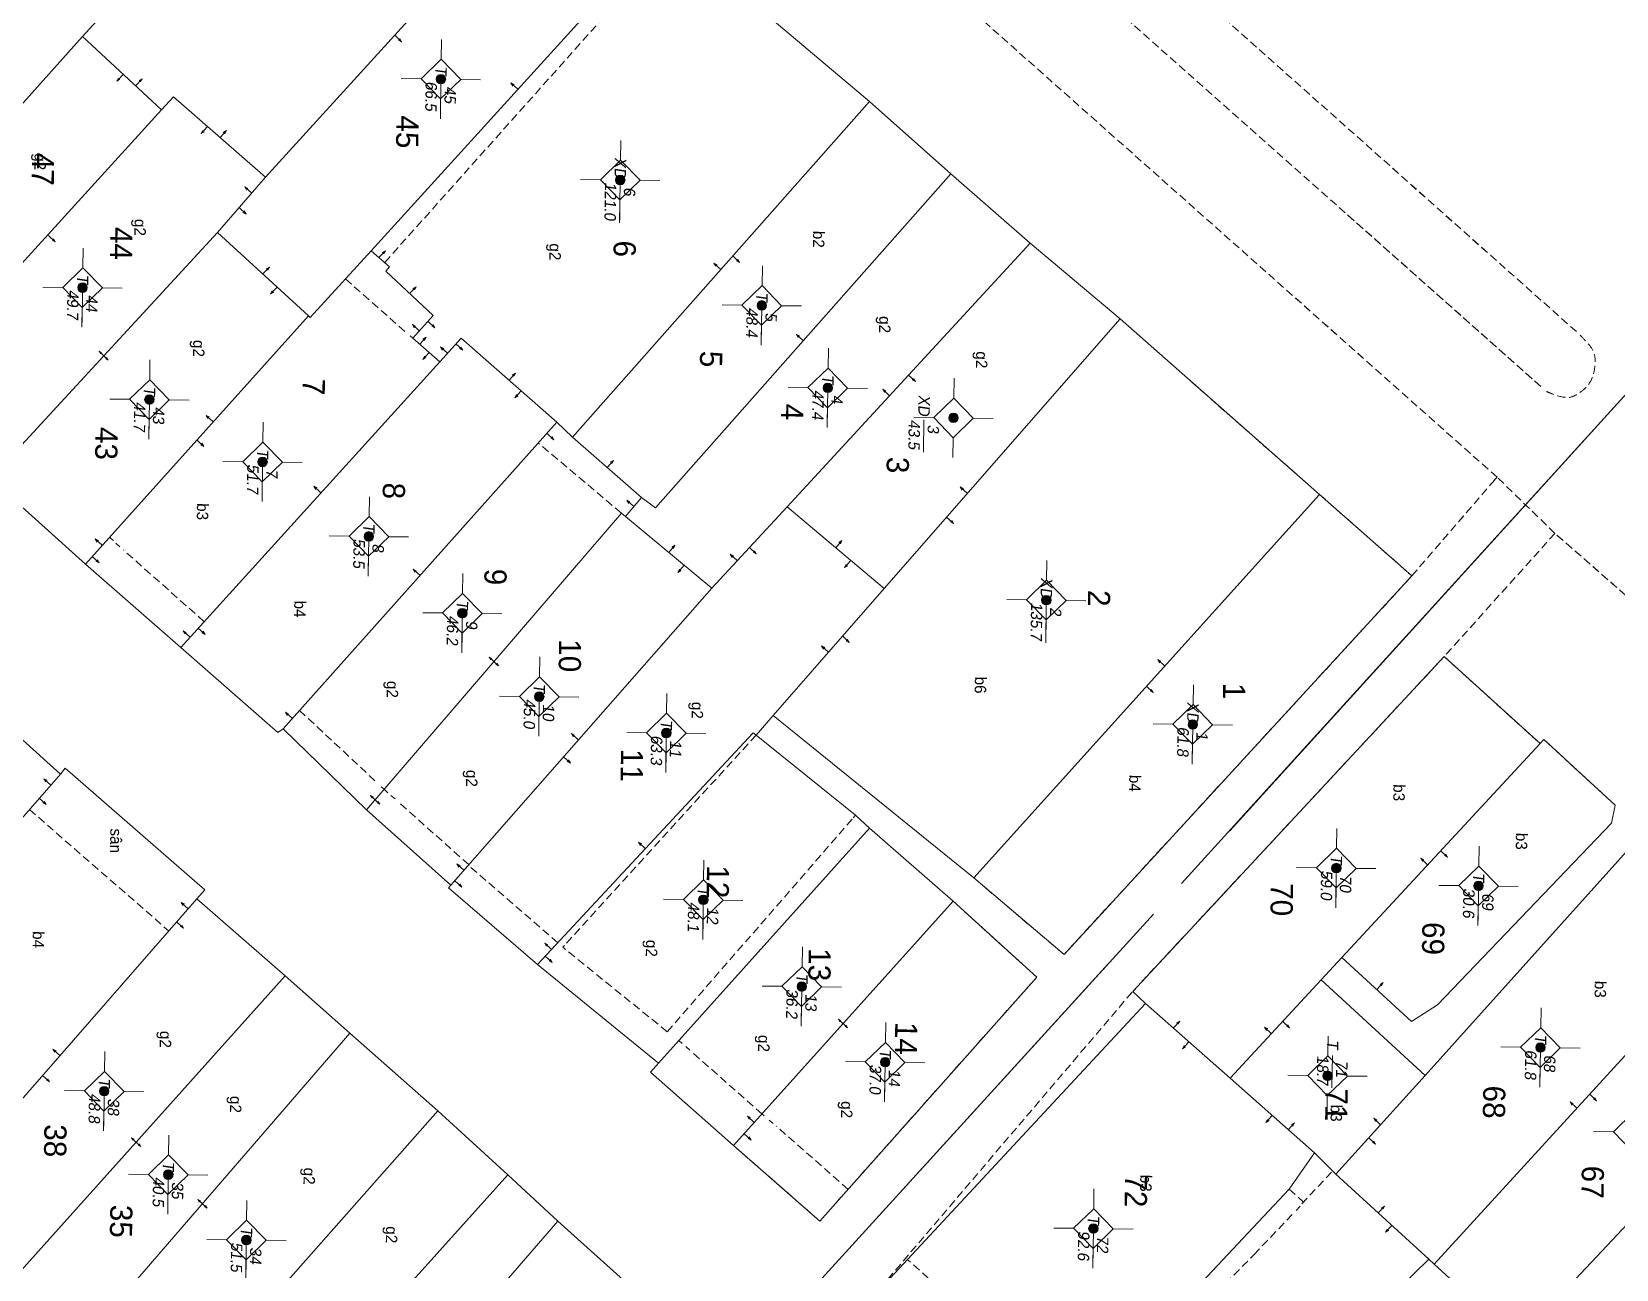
# Model space of a CAD drawing. Extents: x 601689 to 602595, y 1189742 to 1190763.
# Drawn here: x 602117.83 to 602167.77, y 1190574.29 to 1190613.3 of the extents above; entities that cross this region are included whole.
import ezdxf
from ezdxf.enums import TextEntityAlignment as Align

# ---------------------------------------------------------------- set-up
doc = ezdxf.new("R2010")
doc.units = 0
doc.header["$MEASUREMENT"] = 0
doc.linetypes.add('HIDDEN', pattern=[0.375, 0.25, -0.125])
for name, color, linetype in [('10', 250, 'Continuous'), ('11', 7, 'Continuous'), ('13', 7, 'Continuous'), ('14', 7, 'Continuous'), ('15', 7, 'Continuous'), ('16', 7, 'Continuous'), ('22', 7, 'Continuous'), ('53', 7, 'Continuous'), ('57', 7, 'Continuous')]:
    doc.layers.add(name, color=color, linetype=linetype)
doc.styles.add('TXT', font='vnshx.shx')

# ---------------------------------------------------------------- blocks, each defined once
blk = doc.blocks.new('NH3R')
at = {"layer": '16', "color": 7, "linetype": 'Continuous', "lineweight": 0}
for p, q in [((0, 0), (0.297, -0.005)), ((0.297, -0.005), (0.186, 0.031)), ((0.297, -0.005), (0.189, -0.033))]:
    blk.add_line(p, q, dxfattribs=at)
blk = doc.blocks.new('*M2227222722272227')
at = {"layer": '13', "color": 3, "linetype": 'Continuous', "lineweight": 0}
blk.add_line((602258.5, 1189825.807), (602259.52, 1189825.807), dxfattribs=at)
at = {"layer": '13', "color": 3, "linetype": 'Continuous', "lineweight": 0, "style": 'TXT', "oblique": 7.6055}
for s, p in [('68', (602258.65, 1189826.107)), ('61.8', (602258.5, 1189825.507))]:
    blk.add_text(s, height=0.36, dxfattribs=at).set_placement(p, align=Align.MIDDLE_LEFT)
blk.add_text('T', height=0.36, dxfattribs=at).set_placement((602258.303, 1189825.807), align=Align.MIDDLE_RIGHT)
blk = doc.blocks.new('*M2231223122312231')
at = {"layer": '13', "color": 3, "linetype": 'Continuous', "lineweight": 0}
blk.add_line((602253.434, 1189823.783), (602254.454, 1189823.783), dxfattribs=at)
at = {"layer": '13', "color": 3, "linetype": 'Continuous', "lineweight": 0, "style": 'TXT', "oblique": 7.6055}
for s, p in [('69', (602253.584, 1189824.083)), ('30.6', (602253.434, 1189823.483))]:
    blk.add_text(s, height=0.36, dxfattribs=at).set_placement(p, align=Align.MIDDLE_LEFT)
blk.add_text('T', height=0.36, dxfattribs=at).set_placement((602253.237, 1189823.783), align=Align.MIDDLE_RIGHT)
blk = doc.blocks.new('*M2238223822382238')
at = {"layer": '13', "color": 3, "linetype": 'Continuous', "lineweight": 0}
blk.add_line((602252.936, 1189819.292), (602253.956, 1189819.292), dxfattribs=at)
at = {"layer": '13', "color": 3, "linetype": 'Continuous', "lineweight": 0, "style": 'TXT', "oblique": 7.6055}
for s, p in [('70', (602253.086, 1189819.592)), ('59.0', (602252.936, 1189818.992))]:
    blk.add_text(s, height=0.36, dxfattribs=at).set_placement(p, align=Align.MIDDLE_LEFT)
blk.add_text('T', height=0.36, dxfattribs=at).set_placement((602252.739, 1189819.292), align=Align.MIDDLE_RIGHT)
blk = doc.blocks.new('*M2240224022402240')
at = {"layer": '13', "color": 3, "linetype": 'Continuous', "lineweight": 0}
blk.add_line((602259.486, 1189819.113), (602260.506, 1189819.113), dxfattribs=at)
at = {"layer": '13', "color": 3, "linetype": 'Continuous', "lineweight": 0, "style": 'TXT', "oblique": 7.6055}
blk.add_text('T', height=0.36, dxfattribs=at).set_placement((602259.289, 1189819.113), align=Align.MIDDLE_RIGHT)
for s, p in [('71', (602259.636, 1189819.413)), ('18.7', (602259.486, 1189818.813))]:
    blk.add_text(s, height=0.36, dxfattribs=at).set_placement(p, align=Align.MIDDLE_LEFT)
blk = doc.blocks.new('*M2248224822482248')
at = {"layer": '13', "color": 3, "linetype": 'Continuous', "lineweight": 0}
blk.add_line((602264.41, 1189811.802), (602265.43, 1189811.802), dxfattribs=at)
at = {"layer": '13', "color": 3, "linetype": 'Continuous', "lineweight": 0, "style": 'TXT', "oblique": 7.6055}
for s, p in [('72', (602264.56, 1189812.102)), ('92.6', (602264.41, 1189811.502))]:
    blk.add_text(s, height=0.36, dxfattribs=at).set_placement(p, align=Align.MIDDLE_LEFT)
blk.add_text('T', height=0.36, dxfattribs=at).set_placement((602264.213, 1189811.802), align=Align.MIDDLE_RIGHT)
blk = doc.blocks.new('CENTRD')
at = {"layer": '11', "linetype": 'Continuous', "lineweight": 0}
h = blk.add_hatch(color=2, dxfattribs=at)
edge = h.paths.add_edge_path()
edge.add_arc((0, 0), 0.15, 0, 360)
at = {"layer": '11', "color": 2, "linetype": 'Continuous', "lineweight": 0}
for p, q in [((0, 1.25), (0, 0.625)), ((0, 0.625), (-0.625, 0)), ((0.625, 0), (0, 0.625)), ((-0.625, 0), (-1.25, 0)), ((-0.625, 0), (0, -0.625)), ((0, -0.625), (0.625, 0)), ((1.25, 0), (0.625, 0)), ((0, -0.625), (0, -1.25))]:
    blk.add_line(p, q, dxfattribs=at)
blk.add_circle((0, 0), 0.15, dxfattribs=at)
blk = doc.blocks.new('NH3')
at = {"layer": '16', "color": 7, "linetype": 'Continuous', "lineweight": 0}
for p, q in [((-0.199, -0.002), (-0.113, 0.021)), ((0.197, -0.012), (0.107, 0.015)), ((-0.199, -0.002), (0.197, -0.012)), ((-0.199, -0.002), (-0.116, -0.035)), ((0.197, -0.012), (0.104, -0.027))]:
    blk.add_line(p, q, dxfattribs=at)
blk = doc.blocks.new('*M2259225922592259')
at = {"layer": '13', "color": 3, "linetype": 'Continuous', "lineweight": 0}
blk.add_line((602248.477, 1189814.704), (602249.497, 1189814.704), dxfattribs=at)
at = {"layer": '13', "color": 3, "linetype": 'Continuous', "lineweight": 0, "style": 'TXT', "oblique": 7.6055}
blk.add_text('XD', height=0.36, dxfattribs=at).set_placement((602248.358, 1189814.704), align=Align.MIDDLE_RIGHT)
for s, p in [('1', (602248.627, 1189815.004)), ('61.8', (602248.477, 1189814.404))]:
    blk.add_text(s, height=0.36, dxfattribs=at).set_placement(p, align=Align.MIDDLE_LEFT)
blk = doc.blocks.new('*M2260226022602260')
at = {"layer": '13', "color": 3, "linetype": 'Continuous', "lineweight": 0}
blk.add_line((602244.624, 1189810.031), (602245.899, 1189810.031), dxfattribs=at)
at = {"layer": '13', "color": 3, "linetype": 'Continuous', "lineweight": 0, "style": 'TXT', "oblique": 7.6055}
for s, p in [('2', (602244.774, 1189810.331)), ('135.7', (602244.624, 1189809.731))]:
    blk.add_text(s, height=0.36, dxfattribs=at).set_placement(p, align=Align.MIDDLE_LEFT)
blk.add_text('XD', height=0.36, dxfattribs=at).set_placement((602244.505, 1189810.031), align=Align.MIDDLE_RIGHT)
blk = doc.blocks.new('*M2261226122612261')
at = {"layer": '13', "color": 3, "linetype": 'Continuous', "lineweight": 0}
blk.add_line((602238.923, 1189807.022), (602239.943, 1189807.022), dxfattribs=at)
at = {"layer": '13', "color": 3, "linetype": 'Continuous', "lineweight": 0, "style": 'TXT', "oblique": 7.6055}
for s, p in [('3', (602239.073, 1189807.322)), ('43.5', (602238.923, 1189806.722))]:
    blk.add_text(s, height=0.36, dxfattribs=at).set_placement(p, align=Align.MIDDLE_LEFT)
blk.add_text('XD', height=0.36, dxfattribs=at).set_placement((602238.804, 1189807.022), align=Align.MIDDLE_RIGHT)
blk = doc.blocks.new('*M2263226322632263')
at = {"layer": '13', "color": 3, "linetype": 'Continuous', "lineweight": 0}
blk.add_line((602259.261, 1189805.163), (602260.281, 1189805.163), dxfattribs=at)
at = {"layer": '13', "color": 3, "linetype": 'Continuous', "lineweight": 0, "style": 'TXT', "oblique": 7.6055}
blk.add_text('T', height=0.36, dxfattribs=at).set_placement((602259.064, 1189805.163), align=Align.MIDDLE_RIGHT)
for s, p in [('14', (602259.411, 1189805.463)), ('37.0', (602259.261, 1189804.863))]:
    blk.add_text(s, height=0.36, dxfattribs=at).set_placement(p, align=Align.MIDDLE_LEFT)
blk = doc.blocks.new('*M2264226422642264')
at = {"layer": '13', "color": 3, "linetype": 'Continuous', "lineweight": 0}
blk.add_line((602238.035, 1189803.046), (602239.055, 1189803.046), dxfattribs=at)
at = {"layer": '13', "color": 3, "linetype": 'Continuous', "lineweight": 0, "style": 'TXT', "oblique": 7.6055}
for s, p in [('4', (602238.185, 1189803.346)), ('47.4', (602238.035, 1189802.746))]:
    blk.add_text(s, height=0.36, dxfattribs=at).set_placement(p, align=Align.MIDDLE_LEFT)
blk.add_text('T', height=0.36, dxfattribs=at).set_placement((602237.838, 1189803.046), align=Align.MIDDLE_RIGHT)
blk = doc.blocks.new('*M2266226622662266')
at = {"layer": '13', "color": 3, "linetype": 'Continuous', "lineweight": 0}
blk.add_line((602256.917, 1189802.501), (602257.937, 1189802.501), dxfattribs=at)
at = {"layer": '13', "color": 3, "linetype": 'Continuous', "lineweight": 0, "style": 'TXT', "oblique": 7.6055}
for s, p in [('13', (602257.067, 1189802.801)), ('36.2', (602256.917, 1189802.201))]:
    blk.add_text(s, height=0.36, dxfattribs=at).set_placement(p, align=Align.MIDDLE_LEFT)
blk.add_text('T', height=0.36, dxfattribs=at).set_placement((602256.72, 1189802.501), align=Align.MIDDLE_RIGHT)
blk = doc.blocks.new('*M2267226722672267')
at = {"layer": '13', "color": 3, "linetype": 'Continuous', "lineweight": 0}
blk.add_line((602235.466, 1189800.929), (602236.486, 1189800.929), dxfattribs=at)
at = {"layer": '13', "color": 3, "linetype": 'Continuous', "lineweight": 0, "style": 'TXT', "oblique": 7.6055}
for s, p in [('5', (602235.616, 1189801.229)), ('48.4', (602235.466, 1189800.629))]:
    blk.add_text(s, height=0.36, dxfattribs=at).set_placement(p, align=Align.MIDDLE_LEFT)
blk.add_text('T', height=0.36, dxfattribs=at).set_placement((602235.269, 1189800.929), align=Align.MIDDLE_RIGHT)
blk = doc.blocks.new('*M2269226922692269')
at = {"layer": '13', "color": 3, "linetype": 'Continuous', "lineweight": 0}
blk.add_line((602254.227, 1189799.359), (602255.247, 1189799.359), dxfattribs=at)
at = {"layer": '13', "color": 3, "linetype": 'Continuous', "lineweight": 0, "style": 'TXT', "oblique": 7.6055}
for s, p in [('12', (602254.377, 1189799.659)), ('48.1', (602254.227, 1189799.059))]:
    blk.add_text(s, height=0.36, dxfattribs=at).set_placement(p, align=Align.MIDDLE_LEFT)
blk.add_text('T', height=0.36, dxfattribs=at).set_placement((602254.03, 1189799.359), align=Align.MIDDLE_RIGHT)
blk = doc.blocks.new('*M2271227122712271')
at = {"layer": '13', "color": 3, "linetype": 'Continuous', "lineweight": 0}
blk.add_line((602248.987, 1189798.116), (602250.007, 1189798.116), dxfattribs=at)
at = {"layer": '13', "color": 3, "linetype": 'Continuous', "lineweight": 0, "style": 'TXT', "oblique": 7.6055}
blk.add_text('T', height=0.36, dxfattribs=at).set_placement((602248.79, 1189798.116), align=Align.MIDDLE_RIGHT)
for s, p in [('11', (602249.137, 1189798.416)), ('63.3', (602248.987, 1189797.816))]:
    blk.add_text(s, height=0.36, dxfattribs=at).set_placement(p, align=Align.MIDDLE_LEFT)
blk = doc.blocks.new('*M2274227422742274')
at = {"layer": '13', "color": 3, "linetype": 'Continuous', "lineweight": 0}
blk.add_line((602231.579, 1189796.411), (602232.854, 1189796.411), dxfattribs=at)
at = {"layer": '13', "color": 3, "linetype": 'Continuous', "lineweight": 0, "style": 'TXT', "oblique": 7.6055}
for s, p in [('6', (602231.729, 1189796.711)), ('121.0', (602231.579, 1189796.111))]:
    blk.add_text(s, height=0.36, dxfattribs=at).set_placement(p, align=Align.MIDDLE_LEFT)
blk.add_text('XD', height=0.36, dxfattribs=at).set_placement((602231.46, 1189796.411), align=Align.MIDDLE_RIGHT)
blk = doc.blocks.new('*M2276227622762276')
at = {"layer": '13', "color": 3, "linetype": 'Continuous', "lineweight": 0}
blk.add_line((602247.899, 1189794.095), (602248.919, 1189794.095), dxfattribs=at)
at = {"layer": '13', "color": 3, "linetype": 'Continuous', "lineweight": 0, "style": 'TXT', "oblique": 7.6055}
for s, p in [('10', (602248.049, 1189794.395)), ('45.0', (602247.899, 1189793.795))]:
    blk.add_text(s, height=0.36, dxfattribs=at).set_placement(p, align=Align.MIDDLE_LEFT)
blk.add_text('T', height=0.36, dxfattribs=at).set_placement((602247.702, 1189794.095), align=Align.MIDDLE_RIGHT)
blk = doc.blocks.new('*M2280228022802280')
at = {"layer": '13', "color": 3, "linetype": 'Continuous', "lineweight": 0}
blk.add_line((602245.306, 1189791.633), (602246.326, 1189791.633), dxfattribs=at)
at = {"layer": '13', "color": 3, "linetype": 'Continuous', "lineweight": 0, "style": 'TXT', "oblique": 7.6055}
blk.add_text('T', height=0.36, dxfattribs=at).set_placement((602245.109, 1189791.633), align=Align.MIDDLE_RIGHT)
for s, p in [('9', (602245.456, 1189791.933)), ('46.2', (602245.306, 1189791.333))]:
    blk.add_text(s, height=0.36, dxfattribs=at).set_placement(p, align=Align.MIDDLE_LEFT)
blk = doc.blocks.new('*M2281228122812281')
at = {"layer": '13', "color": 3, "linetype": 'Continuous', "lineweight": 0}
blk.add_line((602228.481, 1189790.714), (602229.501, 1189790.714), dxfattribs=at)
at = {"layer": '13', "color": 3, "linetype": 'Continuous', "lineweight": 0, "style": 'TXT', "oblique": 7.6055}
blk.add_text('T', height=0.36, dxfattribs=at).set_placement((602228.284, 1189790.714), align=Align.MIDDLE_RIGHT)
for s, p in [('45', (602228.631, 1189791.014)), ('66.5', (602228.481, 1189790.414))]:
    blk.add_text(s, height=0.36, dxfattribs=at).set_placement(p, align=Align.MIDDLE_LEFT)
blk = doc.blocks.new('*M2284228422842284')
at = {"layer": '13', "color": 3, "linetype": 'Continuous', "lineweight": 0}
blk.add_line((602242.926, 1189788.651), (602243.946, 1189788.651), dxfattribs=at)
at = {"layer": '13', "color": 3, "linetype": 'Continuous', "lineweight": 0, "style": 'TXT', "oblique": 7.6055}
blk.add_text('T', height=0.36, dxfattribs=at).set_placement((602242.729, 1189788.651), align=Align.MIDDLE_RIGHT)
for s, p in [('8', (602243.076, 1189788.951)), ('53.5', (602242.926, 1189788.351))]:
    blk.add_text(s, height=0.36, dxfattribs=at).set_placement(p, align=Align.MIDDLE_LEFT)
blk = doc.blocks.new('*M2289228922892289')
at = {"layer": '13', "color": 3, "linetype": 'Continuous', "lineweight": 0}
blk.add_line((602240.629, 1189785.269), (602241.649, 1189785.269), dxfattribs=at)
at = {"layer": '13', "color": 3, "linetype": 'Continuous', "lineweight": 0, "style": 'TXT', "oblique": 7.6055}
blk.add_text('T', height=0.36, dxfattribs=at).set_placement((602240.432, 1189785.269), align=Align.MIDDLE_RIGHT)
for s, p in [('7', (602240.779, 1189785.569)), ('51.7', (602240.629, 1189784.969))]:
    blk.add_text(s, height=0.36, dxfattribs=at).set_placement(p, align=Align.MIDDLE_LEFT)
blk = doc.blocks.new('*M2290229022902290')
at = {"layer": '13', "color": 3, "linetype": 'Continuous', "lineweight": 0}
blk.add_line((602265.158, 1189785.114), (602266.178, 1189785.114), dxfattribs=at)
at = {"layer": '13', "color": 3, "linetype": 'Continuous', "lineweight": 0, "style": 'TXT', "oblique": 7.6055}
for s, p in [('34', (602265.308, 1189785.414)), ('51.5', (602265.158, 1189784.814))]:
    blk.add_text(s, height=0.36, dxfattribs=at).set_placement(p, align=Align.MIDDLE_LEFT)
blk.add_text('T', height=0.36, dxfattribs=at).set_placement((602264.961, 1189785.114), align=Align.MIDDLE_RIGHT)
blk = doc.blocks.new('*M2292229222922292')
at = {"layer": '13', "color": 3, "linetype": 'Continuous', "lineweight": 0}
blk.add_line((602263.134, 1189782.623), (602264.154, 1189782.623), dxfattribs=at)
at = {"layer": '13', "color": 3, "linetype": 'Continuous', "lineweight": 0, "style": 'TXT', "oblique": 7.6055}
blk.add_text('T', height=0.36, dxfattribs=at).set_placement((602262.937, 1189782.623), align=Align.MIDDLE_RIGHT)
for s, p in [('35', (602263.284, 1189782.923)), ('40.5', (602263.134, 1189782.323))]:
    blk.add_text(s, height=0.36, dxfattribs=at).set_placement(p, align=Align.MIDDLE_LEFT)
blk = doc.blocks.new('*M2293229322932293')
at = {"layer": '13', "color": 3, "linetype": 'Continuous', "lineweight": 0}
blk.add_line((602238.715, 1189781.673), (602239.735, 1189781.673), dxfattribs=at)
at = {"layer": '13', "color": 3, "linetype": 'Continuous', "lineweight": 0, "style": 'TXT', "oblique": 7.6055}
blk.add_text('T', height=0.36, dxfattribs=at).set_placement((602238.518, 1189781.673), align=Align.MIDDLE_RIGHT)
for s, p in [('43', (602238.865, 1189781.973)), ('41.7', (602238.715, 1189781.373))]:
    blk.add_text(s, height=0.36, dxfattribs=at).set_placement(p, align=Align.MIDDLE_LEFT)
blk = doc.blocks.new('*M2294229422942294')
at = {"layer": '13', "color": 3, "linetype": 'Continuous', "lineweight": 0}
blk.add_line((602260.533, 1189780.566), (602261.553, 1189780.566), dxfattribs=at)
at = {"layer": '13', "color": 3, "linetype": 'Continuous', "lineweight": 0, "style": 'TXT', "oblique": 7.6055}
for s, p in [('38', (602260.683, 1189780.866)), ('48.8', (602260.533, 1189780.266))]:
    blk.add_text(s, height=0.36, dxfattribs=at).set_placement(p, align=Align.MIDDLE_LEFT)
blk.add_text('T', height=0.36, dxfattribs=at).set_placement((602260.336, 1189780.566), align=Align.MIDDLE_RIGHT)
blk = doc.blocks.new('*M2297229722972297')
at = {"layer": '13', "color": 3, "linetype": 'Continuous', "lineweight": 0}
blk.add_line((602235.218, 1189779.515), (602236.238, 1189779.515), dxfattribs=at)
at = {"layer": '13', "color": 3, "linetype": 'Continuous', "lineweight": 0, "style": 'TXT', "oblique": 7.6055}
for s, p in [('44', (602235.368, 1189779.815)), ('49.7', (602235.218, 1189779.215))]:
    blk.add_text(s, height=0.36, dxfattribs=at).set_placement(p, align=Align.MIDDLE_LEFT)
blk.add_text('T', height=0.36, dxfattribs=at).set_placement((602235.021, 1189779.515), align=Align.MIDDLE_RIGHT)

msp = doc.modelspace()

# ---------------------------------------------------------------- linework, layer by layer
at = {"layer": '10', "color": 7, "linetype": 'Continuous', "lineweight": 0}
for p, q in [((602129.184, 1190623.816), (602119.428, 1190613.15)), ((602134.497, 1190618.943), (602125.197, 1190608.71)), ((602137.765, 1190616.558), (602128.525, 1190606.394)), ((602137.765, 1190616.558), (602144.23, 1190611.1)), ((602111.16, 1190603.892), (602119.428, 1190613.15)), ((602119.428, 1190613.15), (602121.916, 1190610.836)), ((602144.23, 1190611.1), (602134.875, 1190600.517)), ((602144.23, 1190611.1), (602146.799, 1190608.814)), ((602113.661, 1190601.758), (602121.916, 1190610.836)), ((602123.683, 1190606.971), (602125.197, 1190608.71)), ((602146.799, 1190608.814), (602149.3, 1190606.63)), ((602116.526, 1190599.209), (602123.683, 1190606.971)), ((602126.547, 1190604.342), (602123.683, 1190606.971)), ((602149.3, 1190606.63), (602141.636, 1190598.324)), ((602149.3, 1190606.63), (602152.127, 1190604.25)), ((602119.519, 1190596.517), (602126.547, 1190604.342)), ((602152.127, 1190604.25), (602144.69, 1190595.742)), ((602152.127, 1190604.25), (602158.411, 1190598.714)), ((602122.523, 1190593.886), (602130.688, 1190602.894)), ((602125.748, 1190591.322), (602134.382, 1190600.994)), ((602134.875, 1190600.517), (602134.382, 1190600.994)), ((602134.875, 1190600.517), (602137.049, 1190598.617)), ((602119.519, 1190596.517), (602116.526, 1190599.209)), ((602137.049, 1190598.617), (602136.541, 1190598.014)), ((602158.411, 1190598.714), (602147.515, 1190586.623)), ((602136.541, 1190598.014), (602139.26, 1190595.756)), ((602141.636, 1190598.324), (602139.26, 1190595.756)), ((602144.69, 1190595.742), (602141.636, 1190598.324)), ((602122.523, 1190593.886), (602119.519, 1190596.517)), ((602139.26, 1190595.756), (602131.041, 1190586.399)), ((602144.69, 1190595.742), (602141.195, 1190591.74)), ((602118.729, 1190589.898), (602115.726, 1190592.61)), ((602141.195, 1190591.74), (602140.657, 1190591.127)), ((602147.515, 1190586.623), (602141.195, 1190591.74)), ((602128.383, 1190588.765), (602125.748, 1190591.322)), ((602165.364, 1190590.859), (602159.121, 1190584.114)), ((602118.729, 1190589.898), (602109.28, 1190579.067)), ((602131.041, 1190586.399), (602128.383, 1190588.765)), ((602137.585, 1190580.789), (602144.227, 1190588.188)), ((602144.227, 1190588.188), (602146.865, 1190585.892)), ((602123.035, 1190585.969), (602114.409, 1190576.086)), ((602125.812, 1190583.54), (602123.035, 1190585.969)), ((602139.949, 1190578.186), (602146.865, 1190585.892)), ((602171.827, 1190585.159), (602162.029, 1190574.453)), ((602133.767, 1190583.892), (602137.585, 1190580.789)), ((602159.121, 1190584.114), (602158.472, 1190583.413)), ((602125.812, 1190583.54), (602116.408, 1190573.049)), ((602127.857, 1190581.732), (602125.812, 1190583.54)), ((602158.472, 1190583.413), (602155.599, 1190580.311)), ((602158.472, 1190583.413), (602161.74, 1190580.397)), ((602152.931, 1190582.668), (602155.599, 1190580.311)), ((602127.857, 1190581.732), (602118.559, 1190570.979)), ((602130.624, 1190579.284), (602127.857, 1190581.732)), ((602161.74, 1190580.397), (602158.928, 1190577.286)), ((602155.599, 1190580.311), (602158.257, 1190577.956)), ((602130.624, 1190579.284), (602121.197, 1190568.623)), ((602132.836, 1190577.264), (602130.624, 1190579.284)), ((602158.257, 1190577.956), (602158.928, 1190577.286)), ((602132.836, 1190577.264), (602123.524, 1190566.921)), ((602134.406, 1190575.803), (602132.836, 1190577.264)), ((602161.861, 1190574.606), (602158.928, 1190577.286)), ((602136.679, 1190573.77), (602134.406, 1190575.803)), ((602153.124, 1190566.115), (602161.861, 1190574.606)), ((602162.029, 1190574.453), (602161.861, 1190574.606)), ((602164.666, 1190572.047), (602162.029, 1190574.453))]:
    msp.add_line(p, q, dxfattribs=at)
for points in [[(602121.916, 1190610.836), (602122.291, 1190611.24), (602125.197, 1190608.71)], [(602146.799, 1190608.814), (602137.485, 1190598.291), (602137.049, 1190598.617)], [(602128.525, 1190606.394), (602126.607, 1190604.291), (602126.547, 1190604.342)], [(602130.688, 1190602.894), (602129.837, 1190603.636), (602130.477, 1190604.348), (602128.986, 1190605.748), (602129.108, 1190605.887), (602128.525, 1190606.394)], [(602130.688, 1190602.894), (602131.358, 1190603.636), (602134.382, 1190600.994)], [(602158.411, 1190598.714), (602161.326, 1190596.144), (602150.363, 1190584.214), (602147.515, 1190586.623)], [(602128.383, 1190588.765), (602136.412, 1190598.126), (602136.541, 1190598.014)], [(602125.748, 1190591.322), (602125.587, 1190591.204), (602122.523, 1190593.886)], [(602152.931, 1190582.668), (602152.526, 1190583.044), (602162.341, 1190593.6), (602165.364, 1190590.859)], [(602140.657, 1190591.127), (602140.568, 1190591.199), (602133.767, 1190583.892)], [(602144.227, 1190588.188), (602143.792, 1190588.604), (602140.657, 1190591.127)], [(602159.121, 1190584.114), (602161.314, 1190582.094), (602162.131, 1190582.623), (602167.619, 1190588.348), (602167.738, 1190588.916), (602165.486, 1190590.987), (602165.364, 1190590.859)], [(602123.035, 1190585.969), (602123.278, 1190586.245), (602118.882, 1190590.086), (602118.729, 1190589.898)], [(602161.74, 1190580.397), (602168.656, 1190588.083), (602171.827, 1190585.159)], [(602133.767, 1190583.892), (602130.96, 1190586.31), (602131.041, 1190586.399)], [(602146.865, 1190585.892), (602149.502, 1190583.495), (602142.667, 1190575.809), (602139.949, 1190578.186)], [(602171.827, 1190585.159), (602174.572, 1190582.582), (602164.666, 1190572.047)], [(602149.678, 1190568.592), (602149.576, 1190568.494), (602144.324, 1190573.406), (602152.931, 1190582.668)], [(602139.949, 1190578.186), (602137.33, 1190580.503), (602137.585, 1190580.789)], [(602149.678, 1190568.592), (602150.844, 1190569.766), (602157.461, 1190576.816), (602158.257, 1190577.956)], [(602134.406, 1190575.803), (602125.759, 1190565.81), (602126.815, 1190564.806)]]:
    msp.add_lwpolyline(points, dxfattribs=at)
at = {"layer": '14', "color": 6, "linetype": 'HIDDEN', "lineweight": 0}
for p, q in [((602138.111, 1190616.283), (602128.95, 1190606.019)), ((602127.713, 1190605.506), (602129.66, 1190603.788)), ((602129.759, 1190603.707), (602129.837, 1190603.636)), ((602136.412, 1190598.126), (602133.782, 1190600.342)), ((602120.4, 1190597.255), (602120.271, 1190597.367)), ((602120.607, 1190597.062), (602120.479, 1190597.174)), ((602123.255, 1190594.707), (602120.716, 1190596.961)), ((602126.267, 1190591.904), (602128.725, 1190589.611)), ((602140.657, 1190591.127), (602134.615, 1190584.499)), ((602128.844, 1190589.499), (602128.943, 1190589.407)), ((602129.051, 1190589.307), (602128.943, 1190589.407)), ((602129.279, 1190589.113), (602129.15, 1190589.225)), ((602131.6, 1190587.042), (602129.367, 1190589.032)), ((602117.754, 1190588.781), (602122.151, 1190584.951)), ((602137.858, 1190581.775), (602143.72, 1190588.515)), ((602143.72, 1190588.515), (602143.792, 1190588.604)), ((602134.406, 1190584.583), (602131.589, 1190587.022)), ((602134.615, 1190584.499), (602134.564, 1190584.44)), ((602134.614, 1190584.399), (602134.564, 1190584.44)), ((602137.858, 1190581.775), (602134.614, 1190584.399)), ((602138.324, 1190581.408), (602138.224, 1190581.5)), ((602138.571, 1190581.196), (602138.442, 1190581.308)), ((602141.198, 1190578.879), (602141.07, 1190578.991)), ((602143.56, 1190576.807), (602141.297, 1190578.798)), ((602157.855, 1190576.35), (602158.819, 1190577.377)), ((602157.461, 1190576.816), (602157.905, 1190576.409)), ((602156.353, 1190574.751), (602157.581, 1190576.044)), ((602157.682, 1190576.143), (602157.804, 1190576.281)), ((602150.844, 1190569.766), (602145.421, 1190574.601)), ((602151.221, 1190569.581), (602156.353, 1190574.751))]:
    msp.add_line(p, q, dxfattribs=at)
msp.add_lwpolyline([(602140.912, 1190579.123), (602140.843, 1190579.185), (602138.669, 1190581.104)], dxfattribs=at)
at = {"layer": '22', "color": 7, "linetype": 'HIDDEN', "lineweight": 0}
for p, q in [((602142.772, 1190622.19), (602165.408, 1190602.098)), ((602166.512, 1190603.843), (602145.932, 1190622.146)), ((602166.512, 1190603.843), (602160.693, 1190609.013)), ((602159.302, 1190607.522), (602165.408, 1190602.098)), ((602154.39, 1190602.249), (602158.411, 1190598.714)), ((602161.326, 1190596.144), (602163.847, 1190599.07)), ((602165.835, 1190597.483), (602164.01, 1190599.257)), ((602165.835, 1190597.483), (602164.01, 1190599.257)), ((602158.411, 1190598.714), (602161.326, 1190596.144)), ((602161.326, 1190596.144), (602150.363, 1190584.214)), ((602162.341, 1190593.6), (602165.364, 1190590.859)), ((602165.486, 1190590.987), (602165.364, 1190590.859)), ((602165.486, 1190590.987), (602167.382, 1190589.24)), ((602147.901, 1190586.298), (602150.363, 1190584.214)), ((602147.201, 1190585.587), (602149.502, 1190583.495)), ((602142.667, 1190575.809), (602149.502, 1190583.495)), ((602142.667, 1190575.809), (602139.949, 1190578.186))]:
    msp.add_line(p, q, dxfattribs=at)
for points in [[(602161.326, 1190596.144), (602164.01, 1190599.257), (602123.876, 1190634.91), (602120.685, 1190631.224)], [(602163.918, 1190599.159), (602164.01, 1190599.257), (602157.221, 1190605.29)], [(602217.489, 1190552.372), (602165.835, 1190597.483), (602162.341, 1190593.6)], [(602170.894, 1190593.063), (602165.835, 1190597.483), (602162.341, 1190593.6)], [(602144.324, 1190573.406), (602152.526, 1190583.044), (602162.341, 1190593.6)]]:
    msp.add_lwpolyline(points, dxfattribs=at)
msp.add_open_spline([(602166.631, 1190603.732), (602166.716, 1190603.64), (602166.801, 1190603.549), (602166.887, 1190603.458), (602166.972, 1190603.367), (602167.031, 1190603.257), (602167.072, 1190603.135), (602167.11, 1190603.023), (602167.108, 1190602.907), (602167.098, 1190602.795), (602167.085, 1190602.65), (602167.06, 1190602.507), (602167.002, 1190602.366), (602166.96, 1190602.264), (602166.904, 1190602.18), (602166.828, 1190602.099), (602166.746, 1190602.01), (602166.66, 1190601.947), (602166.555, 1190601.883), (602166.461, 1190601.825), (602166.365, 1190601.77), (602166.264, 1190601.767), (602166.103, 1190601.762), (602165.932, 1190601.812), (602165.775, 1190601.873), (602165.707, 1190601.899), (602165.64, 1190601.923), (602165.576, 1190601.956), (602165.563, 1190601.963), (602165.549, 1190601.97), (602165.536, 1190601.976)], degree=3, knots=[0, 0, 0, 0, 0.114663, 0.114663, 0.114663, 0.228507, 0.228507, 0.228507, 0.332946, 0.332946, 0.332946, 0.467336, 0.467336, 0.467336, 0.564938, 0.564938, 0.564938, 0.671479, 0.671479, 0.671479, 0.767204, 0.767204, 0.767204, 0.920426, 0.920426, 0.920426, 0.98632, 0.98632, 0.98632, 1, 1, 1, 1], dxfattribs=at)
msp.add_open_spline([(602166.631, 1190603.732), (602166.716, 1190603.64), (602166.801, 1190603.549), (602166.887, 1190603.458), (602166.972, 1190603.367), (602167.031, 1190603.257), (602167.072, 1190603.135), (602167.11, 1190603.023), (602167.108, 1190602.907), (602167.098, 1190602.795), (602167.085, 1190602.65), (602167.06, 1190602.507), (602167.002, 1190602.366), (602166.96, 1190602.264), (602166.904, 1190602.18), (602166.828, 1190602.099), (602166.746, 1190602.01), (602166.66, 1190601.947), (602166.555, 1190601.883), (602166.461, 1190601.825), (602166.365, 1190601.77), (602166.264, 1190601.767), (602166.103, 1190601.762), (602165.932, 1190601.812), (602165.775, 1190601.873), (602165.707, 1190601.899), (602165.64, 1190601.923), (602165.576, 1190601.956), (602165.563, 1190601.963), (602165.549, 1190601.97), (602165.536, 1190601.976)], degree=3, knots=[0, 0, 0, 0, 0.114663, 0.114663, 0.114663, 0.228507, 0.228507, 0.228507, 0.332946, 0.332946, 0.332946, 0.467336, 0.467336, 0.467336, 0.564938, 0.564938, 0.564938, 0.671479, 0.671479, 0.671479, 0.767204, 0.767204, 0.767204, 0.920426, 0.920426, 0.920426, 0.98632, 0.98632, 0.98632, 1, 1, 1, 1], dxfattribs=at)
msp.add_point((602149.3, 1190606.63), dxfattribs=at)
at = {"layer": '57', "color": 172, "linetype": 'Continuous', "lineweight": 0}
for p in [(602154.063, 1190586.443), (602155.586, 1190588.112)]:
    msp.add_line(p, (602174.929, 1190609.428), dxfattribs=at)
for points in [[(602153.179, 1190585.485), (602141.981, 1190573.178), (602152.673, 1190563.061), (602144.632, 1190554.311)], [(602151.769, 1190583.924), (602141.981, 1190573.178), (602152.673, 1190563.061), (602144.642, 1190554.321)]]:
    msp.add_lwpolyline(points, dxfattribs=at)

# ---------------------------------------------------------------- block references
at = {"layer": '11', "color": 2, "linetype": 'Continuous', "lineweight": 0, "rotation": 269.1680420500809}
for p in [(602130.724, 1190611.803), (602136.376, 1190608.622), (602119.429, 1190605.229), (602140.837, 1190604.67), (602121.536, 1190601.701), (602142.916, 1190602.071), (602146.879, 1190601.125), (602125.103, 1190599.735), (602128.452, 1190597.389), (602149.805, 1190595.381), (602131.399, 1190594.966), (602133.823, 1190592.338), (602137.828, 1190591.192), (602154.421, 1190591.461), (602158.944, 1190586.935), (602163.427, 1190586.372), (602138.994, 1190585.934), (602142.097, 1190583.199), (602165.378, 1190581.277), (602144.725, 1190580.816), (602158.67, 1190580.389), (602120.112, 1190579.902), (602168.301, 1190578.612), (602122.131, 1190577.271), (602124.592, 1190575.211), (602151.288, 1190575.571)]:
    msp.add_blockref('CENTRD', p, dxfattribs=at)
at = {"layer": '13', "color": 3, "linetype": 'Continuous', "lineweight": 0, "rotation": 269.1680420500809}
for name, p in [('*M2281228122812281', (-578790.27, 1810052.359)), ('*M2274227422742274', (-578790.27, 1810052.359)), ('*M2297229722972297', (-578790.27, 1810052.359)), ('*M2267226722672267', (-578790.27, 1810052.359)), ('*M2264226422642264', (-578790.27, 1810052.359)), ('*M2293229322932293', (-578790.27, 1810052.359)), ('*M2261226122612261', (-578791.2, 1810052.372)), ('*M2289228922892289', (-578790.27, 1810052.359)), ('*M2284228422842284', (-578790.27, 1810052.359)), ('*M2260226022602260', (-578790.27, 1810052.359)), ('*M2280228022802280', (-578790.27, 1810052.359)), ('*M2276227622762276', (-578790.27, 1810052.359)), ('*M2259225922592259', (-578790.27, 1810052.359)), ('*M2271227122712271', (-578790.27, 1810052.359)), ('*M2238223822382238', (-578790.27, 1810052.359)), ('*M2231223122312231', (-578790.27, 1810052.359)), ('*M2269226922692269', (-578790.27, 1810052.359)), ('*M2266226622662266', (-578790.27, 1810052.359)), ('*M2240224022402240', (-578790.116, 1810053.072)), ('*M2227222722272227', (-578790.27, 1810052.359)), ('*M2263226322632263', (-578790.27, 1810052.359)), ('*M2294229422942294', (-578790.27, 1810052.359)), ('*M2292229222922292', (-578790.27, 1810052.359)), ('*M2248224822482248', (-578790.27, 1810052.359)), ('*M2290229022902290', (-578790.27, 1810052.359))]:
    msp.add_blockref(name, p, dxfattribs=at)
at = {"layer": '16', "color": 7, "linetype": 'Continuous', "lineweight": 0}
for name, p, rotation in [('NH3R', (602129.268, 1190613.184), 317.7346911443393), ('NH3R', (602133.146, 1190611.482), 137.7258061097958), ('NH3R', (602124.76, 1190608.206), 138.0659220672005), ('NH3R', (602124.364, 1190607.752), 318.0659220672005), ('NH3R', (602125.115, 1190605.662), 47.44230777657344), ('NH3R', (602139.923, 1190606.228), 317.3002148418597), ('NH3R', (602125.559, 1190605.245), 227.4423077765734), ('NH3R', (602130.055, 1190603.444), 48.88967968741741), ('NH3R', (602130.351, 1190603.189), 228.8896796874174), ('NH3R', (602145.462, 1190602.472), 317.3002148418597), ('NH3R', (602133.255, 1190601.979), 228.8896796874174), ('NH3R', (602144.864, 1190601.821), 137.2815139027686), ('NH3R', (602123.542, 1190601.002), 138.0659220672005), ('NH3R', (602123.033, 1190600.429), 318.0659220672005), ('NH3R', (602134.066, 1190600.638), 318.2452041740298), ('NH3R', (602136.805, 1190598.33), 139.3812935987685), ('NH3R', (602120.048, 1190597.11), 138.0659220672005), ('NH3R', (602119.733, 1190596.755), 318.0659220672005), ('NH3R', (602130.065, 1190596.153), 138.2452041740297), ('NH3R', (602140.062, 1190596.626), 138.870377475496), ('NH3R', (602122.818, 1190594.212), 138.0659220672005), ('NH3R', (602123.072, 1190594.498), 318.0659220672005), ('NH3R', (602142.942, 1190593.736), 138.870377475496), ('NH3', (602132.398, 1190593.451), 319.3812935987685), ('NH3R', (602126.043, 1190591.648), 138.2452041740297), ('NH3R', (602135.054, 1190590.974), 138.6998381720343), ('NH3R', (602134.586, 1190590.441), 318.6998381720342), ('NH3R', (602118.434, 1190589.552), 138.8980146564176), ('NH3R', (602118.058, 1190589.137), 318.8980146564177), ('NH3', (602128.658, 1190589.091), 319.3812935987685), ('NH3R', (602162.237, 1190587.481), 317.2151974551244), ('NH3R', (602131.448, 1190586.864), 138.6998381720343), ('NH3R', (602161.822, 1190587.037), 137.1872351085507), ('NH3R', (602131.163, 1190586.537), 318.6998381720342), ('NH3R', (602134.011, 1190584.158), 318.6998381720342), ('NH3R', (602160.218, 1190583.109), 47.33819210537093), ('NH3', (602143.402, 1190582.039), 318.0846459351288), ('NH3R', (602153.81, 1190581.897), 47.58404559402378), ('NH3R', (602156.898, 1190581.714), 137.1872351085507), ('NH3R', (602157.254, 1190582.1), 317.2151974551244), ('NH3R', (602166.527, 1190579.362), 137.8864900627028), ('NH3R', (602166.932, 1190579.807), 317.5362309532904), ('NH3R', (602140.599, 1190578.917), 138.0846459351288), ('NH3R', (602157.427, 1190578.687), 47.58404559402378), ('NH3R', (602160.339, 1190578.846), 137.8864900627028), ('NH3R', (602159.964, 1190578.432), 318.0180835942412), ('NH3', (602123.213, 1190576.356), 319.1541916598616), ('NH3R', (602160.261, 1190576.067), 47.58404559402378)]:
    msp.add_blockref(name, p, dxfattribs=dict(at, rotation=rotation))
for name, p, xscale, yscale, rotation in [('NH3R', (602120.711, 1190611.952), 1.000001089507029, 1.000001089507029, 227.1775970333113), ('NH3R', (602121.106, 1190611.596), 1.000001089507029, 1.000001089507029, 47.17759703331137), ('NH3R', (602123.369, 1190610.306), 1.000002765957102, 1.000002765957102, 229.0023118080382), ('NH3R', (602123.764, 1190609.96), 1.000002765957102, 1.000002765957102, 49.00231180803826), ('NH3R', (602118.351, 1190606.874), 0.9999975872487452, 0.9999975872487452, 317.5175304671443), ('NH3R', (602128.772, 1190606.181), 0.9999986488725912, 0.9999986488725912, 46.79076145051337), ('NH3R', (602139.548, 1190605.803), 0.9999974333019728, 0.9999974333019728, 138.5202711908364), ('NH3R', (602129.737, 1190605.047), 0.9999986488725912, 0.9999986488725912, 46.79076145051337), ('NH3R', (602130.041, 1190603.864), 0.999998330364956, 0.999998330364956, 138.0282988993692), ('NH3R', (602130.315, 1190604.17), 0.999998330364956, 0.999998330364956, 318.0282988993692), ('NH3R', (602130.931, 1190603.161), 0.99999781295924, 0.99999781295924, 137.8675903838404), ('NH3R', (602131.195, 1190603.458), 0.999998330364956, 0.999998330364956, 318.0282988993692), ('NH3R', (602142.147, 1190603.557), 1.000002011872045, 1.000002011872045, 138.4913034713936), ('NH3', (602120.1, 1190603.09), 0.9999988086088434, 0.9999988086088434, 317.3191144738222), ('NH3R', (602132.87, 1190602.315), 0.9999981285396788, 0.9999981285396788, 48.86053832336777), ('NH3R', (602135.962, 1190599.563), 1.000001049554084, 1.000001049554084, 48.84178475921492), ('NH3R', (602126.94, 1190598.765), 0.9999971921847842, 0.9999971921847842, 137.8199523710134), ('NH3R', (602147.311, 1190598.747), 1.000001140865802, 1.000001140865802, 138.8603348626934), ('NH3R', (602146.661, 1190597.995), 1.000001140865802, 1.000001140865802, 318.8603348626933), ('NH3R', (602137.905, 1190596.885), 0.999997759822193, 0.999997759822193, 50.30043507534282), ('NH3R', (602140.448, 1190597.04), 1.000002077509734, 1.000002077509734, 317.2250139117937), ('NH3R', (602143.168, 1190597.033), 0.9999988364512824, 0.9999988364512824, 49.79840219613659), ('NH3R', (602138.389, 1190596.479), 0.999997759822193, 0.999997759822193, 230.3004350753428), ('NH3R', (602143.642, 1190596.627), 0.9999988364512824, 0.9999988364512824, 229.7984021961365), ('NH3R', (602143.38, 1190594.25), 1.000002077509734, 1.000002077509734, 317.2250139117937), ('NH3R', (602153.537, 1190593.301), 0.9999984440007552, 0.9999984440007552, 137.9804603559398), ('NH3R', (602152.959, 1190592.669), 0.9999984440007552, 0.9999984440007552, 317.9804603559397), ('NH3R', (602137.168, 1190587.545), 1.000002483186114, 1.000002483186114, 137.05442417671), ('NH3R', (602122.761, 1190585.653), 0.999998325822126, 0.999998325822126, 138.8790884773425), ('NH3R', (602122.395, 1190585.237), 0.9999983258221256, 0.9999983258221256, 318.8790884773426), ('NH3R', (602134.213, 1190584.365), 1.000002483186114, 1.000002483186114, 137.05442417671), ('NH3R', (602154.295, 1190581.459), 0.9999977223519542, 0.9999977223519542, 228.4351322593851), ('NH3R', (602118.717, 1190581.028), 0.999998325822126, 0.999998325822126, 138.8790884773425), ('NH3R', (602118.168, 1190580.395), 0.9999983258221256, 0.9999983258221256, 318.8790884773426), ('NH3R', (602156.923, 1190579.133), 0.9999977223519542, 0.9999977223519542, 228.4351322593851), ('NH3', (602121.11, 1190578.295), 1.000001435324892, 1.000001435324892, 138.1222689497451), ('NH3R', (602140.285, 1190578.562), 1.000002003523678, 1.000002003523678, 318.1035450968363), ('NH3R', (602160.696, 1190575.672), 0.9999977223519542, 0.9999977223519542, 228.4351322593851)]:
    msp.add_blockref(name, p, dxfattribs=dict(at, xscale=xscale, yscale=yscale, rotation=rotation))

# ---------------------------------------------------------------- texts
at = {"layer": '15', "color": 7, "linetype": 'Continuous', "lineweight": 0, "style": 'TXT'}
for s, p in [('g2', (602118.097, 1190609.467)), ('g2', (602121.249, 1190607.394)), ('b2', (602142.635, 1190607.021)), ('g2', (602134.328, 1190606.625)), ('g2', (602144.718, 1190604.332)), ('g2', (602123.096, 1190603.579)), ('g2', (602147.772, 1190603.221)), ('b3', (602123.216, 1190598.437)), ('b4', (602126.284, 1190595.365)), ('b6', (602147.733, 1190592.97)), ('g2', (602129.2, 1190592.834)), ('g2', (602138.811, 1190592.173)), ('g2', (602131.701, 1190590.03)), ('b4', (602152.6, 1190589.873)), ('b3', (602160.927, 1190589.579)), ('s%%169n', (602120.485, 1190588.184)), ('b3', (602164.786, 1190588.046)), ('b4', (602118.041, 1190584.947)), ('g2', (602137.368, 1190584.672)), ('b3', (602167.271, 1190583.381)), ('g2', (602122.048, 1190581.802)), ('g2', (602140.907, 1190581.673)), ('g2', (602124.26, 1190579.751)), ('g2', (602143.519, 1190579.588)), ('b3', (602158.948, 1190579.476)), ('g2', (602126.579, 1190577.49)), ('b3', (602152.947, 1190577.268)), ('g2', (602129.174, 1190575.644))]:
    msp.add_text(s, height=0.36, rotation=269.2144, dxfattribs=at).set_placement(p, align=Align.MIDDLE_LEFT)
at = {"layer": '53', "color": 200, "linetype": 'Continuous', "lineweight": 0, "style": 'TXT'}
for s, p in [('45', (602129.673, 1190610.659)), ('47', (602118.187, 1190609.486)), ('44', (602120.655, 1190607.143)), ('6', (602136.52, 1190606.714)), ('5', (602139.243, 1190603.238)), ('7', (602126.72, 1190602.359)), ('4', (602141.8, 1190601.572)), ('43', (602120.189, 1190600.839)), ('3', (602145.127, 1190599.897)), ('8', (602129.245, 1190599.084)), ('9', (602132.448, 1190596.37)), ('2', (602151.47, 1190595.699)), ('10', (602134.797, 1190594.148)), ('1', (602155.729, 1190592.771)), ('11', (602136.75, 1190590.69)), ('12', (602139.46, 1190587.024)), ('70', (602157.233, 1190586.46)), ('69', (602162.007, 1190585.234)), ('13', (602142.665, 1190584.409)), ('14', (602145.393, 1190582.082)), ('71', (602158.955, 1190579.996)), ('68', (602163.926, 1190580.078)), ('38', (602118.578, 1190578.859)), ('67', (602167.032, 1190577.554)), ('72', (602152.637, 1190577.282)), ('35', (602120.653, 1190576.321))]:
    msp.add_text(s, height=0.7, rotation=269.2144, dxfattribs=at).set_placement(p, align=Align.MIDDLE_LEFT)

doc.saveas('drawing.dxf')
